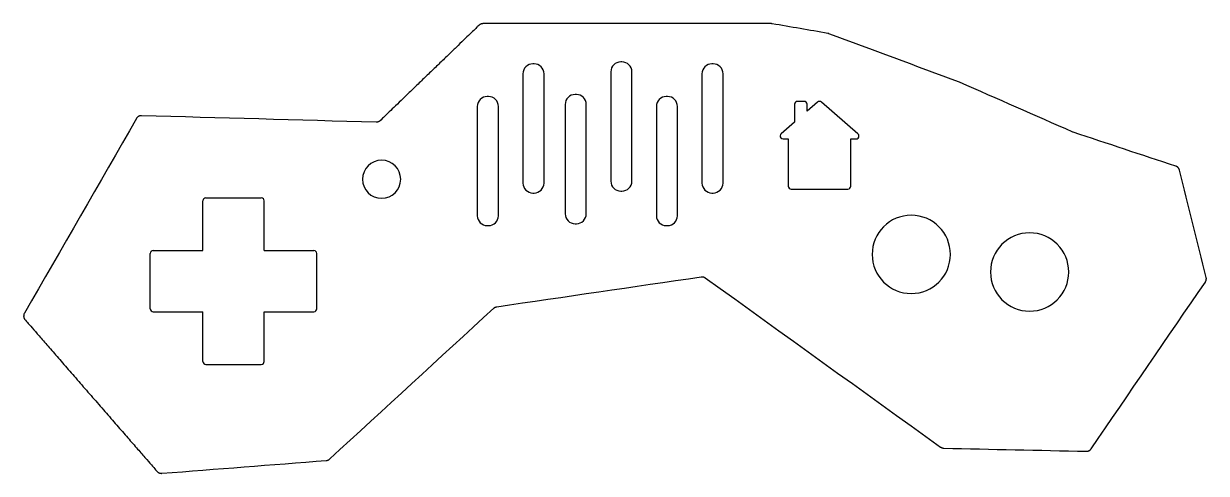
# Model space of a CAD drawing. Header units: inches. Extents: x 1.14 to 7.36, y 4.32 to 6.68.
import ezdxf

# ---------------------------------------------------------------- set-up
doc = ezdxf.new("R2010")
doc.units = ezdxf.units.IN
doc.header["$MEASUREMENT"] = 0
doc.layers.add('cutout', color=7, linetype='Continuous')

# ---------------------------------------------------------------- blocks, each defined once
blk = doc.blocks.new('block 2')
at = {"layer": 'cutout', "color": 7, "lineweight": 25}
blk.add_lwpolyline([(2.0858, 5.4896), (2.0858, 5.7505)], dxfattribs=at)
blk = doc.blocks.new('block 3')
at = {"layer": 'cutout', "color": 7, "lineweight": 25}
blk.add_open_spline([(2.1014, 5.7661), (2.0928, 5.7661), (2.0858, 5.7591), (2.0858, 5.7505)], degree=3, dxfattribs=at)
blk = doc.blocks.new('block 4')
at = {"layer": 'cutout', "color": 7, "lineweight": 25}
blk.add_lwpolyline([(2.1014, 5.7661), (2.3922, 5.7661)], dxfattribs=at)
blk = doc.blocks.new('block 5')
at = {"layer": 'cutout', "color": 7, "lineweight": 25}
blk.add_open_spline([(2.4078, 5.7505), (2.4078, 5.7591), (2.4008, 5.7661), (2.3922, 5.7661)], degree=3, dxfattribs=at)
blk = doc.blocks.new('block 6')
at = {"layer": 'cutout', "color": 7, "lineweight": 25}
blk.add_lwpolyline([(2.4078, 5.4896), (2.4078, 5.7505)], dxfattribs=at)
blk = doc.blocks.new('block 7')
at = {"layer": 'cutout', "color": 7, "lineweight": 25}
blk.add_lwpolyline([(2.4078, 5.4896), (2.6687, 5.4896)], dxfattribs=at)
blk = doc.blocks.new('block 8')
at = {"layer": 'cutout', "color": 7, "lineweight": 25}
blk.add_open_spline([(2.6843, 5.474), (2.6843, 5.4826), (2.6773, 5.4896), (2.6687, 5.4896)], degree=3, dxfattribs=at)
blk = doc.blocks.new('block 9')
at = {"layer": 'cutout', "color": 7, "lineweight": 25}
blk.add_lwpolyline([(2.6843, 5.1832), (2.6843, 5.474)], dxfattribs=at)
blk = doc.blocks.new('block 10')
at = {"layer": 'cutout', "color": 7, "lineweight": 25}
blk.add_open_spline([(2.6687, 5.1676), (2.6773, 5.1676), (2.6843, 5.1746), (2.6843, 5.1832)], degree=3, dxfattribs=at)
blk = doc.blocks.new('block 11')
at = {"layer": 'cutout', "color": 7, "lineweight": 25}
blk.add_lwpolyline([(2.4078, 5.1676), (2.6687, 5.1676)], dxfattribs=at)
blk = doc.blocks.new('block 12')
at = {"layer": 'cutout', "color": 7, "lineweight": 25}
blk.add_lwpolyline([(2.4078, 4.9067), (2.4078, 5.1676)], dxfattribs=at)
blk = doc.blocks.new('block 13')
at = {"layer": 'cutout', "color": 7, "lineweight": 25}
blk.add_open_spline([(2.3922, 4.8911), (2.4008, 4.8911), (2.4078, 4.8981), (2.4078, 4.9067)], degree=3, dxfattribs=at)
blk = doc.blocks.new('block 14')
at = {"layer": 'cutout', "color": 7, "lineweight": 25}
blk.add_lwpolyline([(2.1014, 4.8911), (2.3922, 4.8911)], dxfattribs=at)
blk = doc.blocks.new('block 15')
at = {"layer": 'cutout', "color": 7, "lineweight": 25}
blk.add_open_spline([(2.0858, 4.9067), (2.0858, 4.8981), (2.0928, 4.8911), (2.1014, 4.8911)], degree=3, dxfattribs=at)
blk = doc.blocks.new('block 16')
at = {"layer": 'cutout', "color": 7, "lineweight": 25}
blk.add_lwpolyline([(2.0858, 4.9067), (2.0858, 5.1676)], dxfattribs=at)
blk = doc.blocks.new('block 17')
at = {"layer": 'cutout', "color": 7, "lineweight": 25}
blk.add_lwpolyline([(1.8249, 5.1676), (2.0858, 5.1676)], dxfattribs=at)
blk = doc.blocks.new('block 18')
at = {"layer": 'cutout', "color": 7, "lineweight": 25}
blk.add_open_spline([(1.8093, 5.1832), (1.8093, 5.1746), (1.8163, 5.1676), (1.8249, 5.1676)], degree=3, dxfattribs=at)
blk = doc.blocks.new('block 19')
at = {"layer": 'cutout', "color": 7, "lineweight": 25}
blk.add_lwpolyline([(1.8093, 5.1832), (1.8093, 5.474)], dxfattribs=at)
blk = doc.blocks.new('block 20')
at = {"layer": 'cutout', "color": 7, "lineweight": 25}
blk.add_open_spline([(1.8249, 5.4896), (1.8163, 5.4896), (1.8093, 5.4826), (1.8093, 5.474)], degree=3, dxfattribs=at)
blk = doc.blocks.new('block 21')
at = {"layer": 'cutout', "color": 7, "lineweight": 25}
blk.add_lwpolyline([(1.8249, 5.4896), (2.0858, 5.4896)], dxfattribs=at)
blk = doc.blocks.new('block 22')
at = {"layer": 'cutout', "color": 7, "lineweight": 25}
blk.add_open_spline([(2.9245, 5.8635), (2.9245, 5.9187), (2.9693, 5.9635), (3.0245, 5.9635), (3.0798, 5.9635), (3.1245, 5.9187), (3.1245, 5.8635), (3.1245, 5.8083), (3.0798, 5.7635), (3.0245, 5.7635), (2.9693, 5.7635), (2.9245, 5.8083), (2.9245, 5.8635), (2.9245, 5.8635), (2.9245, 5.8635), (2.9245, 5.8635)], degree=3, knots=[0, 0, 0, 0, 1, 1, 1, 2, 2, 2, 3, 3, 3, 4, 4, 4, 5, 5, 5, 5], dxfattribs=at)
blk = doc.blocks.new('block 23')
at = {"layer": 'cutout', "color": 7, "lineweight": 25}
blk.add_open_spline([(5.2081, 6.2727), (5.1995, 6.2727), (5.1925, 6.2657), (5.1925, 6.2571)], degree=3, dxfattribs=at)
blk = doc.blocks.new('block 24')
at = {"layer": 'cutout', "color": 7, "lineweight": 25}
blk.add_lwpolyline([(5.2427, 6.2727), (5.2081, 6.2727)], dxfattribs=at)
blk = doc.blocks.new('block 25')
at = {"layer": 'cutout', "color": 7, "lineweight": 25}
blk.add_open_spline([(5.2583, 6.2571), (5.2583, 6.2657), (5.2513, 6.2727), (5.2427, 6.2727)], degree=3, dxfattribs=at)
blk = doc.blocks.new('block 26')
at = {"layer": 'cutout', "color": 7, "lineweight": 25}
blk.add_lwpolyline([(5.2583, 6.2204), (5.2583, 6.2571)], dxfattribs=at)
blk = doc.blocks.new('block 27')
at = {"layer": 'cutout', "color": 7, "lineweight": 25}
blk.add_lwpolyline([(5.3139, 6.2685), (5.2583, 6.2204)], dxfattribs=at)
blk = doc.blocks.new('block 28')
at = {"layer": 'cutout', "color": 7, "lineweight": 25}
blk.add_open_spline([(5.3343, 6.2685), (5.3284, 6.2736), (5.3197, 6.2736), (5.3139, 6.2685)], degree=3, dxfattribs=at)
blk = doc.blocks.new('block 29')
at = {"layer": 'cutout', "color": 7, "lineweight": 25}
blk.add_lwpolyline([(5.5258, 6.1028), (5.3343, 6.2685)], dxfattribs=at)
blk = doc.blocks.new('block 30')
at = {"layer": 'cutout', "color": 7, "lineweight": 25}
blk.add_open_spline([(5.5155, 6.0753), (5.5242, 6.0753), (5.5312, 6.0823), (5.5312, 6.091), (5.5312, 6.0955), (5.5292, 6.0998), (5.5258, 6.1028)], degree=3, knots=[0, 0, 0, 0, 1, 1, 1, 2, 2, 2, 2], dxfattribs=at)
blk = doc.blocks.new('block 31')
at = {"layer": 'cutout', "color": 7, "lineweight": 25}
blk.add_lwpolyline([(5.4886, 6.0753), (5.5155, 6.0753)], dxfattribs=at)
blk = doc.blocks.new('block 32')
at = {"layer": 'cutout', "color": 7, "lineweight": 25}
blk.add_lwpolyline([(5.4886, 5.8278), (5.4886, 6.0753)], dxfattribs=at)
blk = doc.blocks.new('block 33')
at = {"layer": 'cutout', "color": 7, "lineweight": 25}
blk.add_open_spline([(5.473, 5.8121), (5.4816, 5.8121), (5.4886, 5.8191), (5.4886, 5.8278)], degree=3, dxfattribs=at)
blk = doc.blocks.new('block 34')
at = {"layer": 'cutout', "color": 7, "lineweight": 25}
blk.add_lwpolyline([(5.1752, 5.8121), (5.473, 5.8121)], dxfattribs=at)
blk = doc.blocks.new('block 35')
at = {"layer": 'cutout', "color": 7, "lineweight": 25}
blk.add_open_spline([(5.1596, 5.8278), (5.1596, 5.8191), (5.1666, 5.8121), (5.1752, 5.8121)], degree=3, dxfattribs=at)
blk = doc.blocks.new('block 36')
at = {"layer": 'cutout', "color": 7, "lineweight": 25}
blk.add_lwpolyline([(5.1596, 6.0753), (5.1596, 5.8278)], dxfattribs=at)
blk = doc.blocks.new('block 37')
at = {"layer": 'cutout', "color": 7, "lineweight": 25}
blk.add_lwpolyline([(5.1326, 6.0753), (5.1596, 6.0753)], dxfattribs=at)
blk = doc.blocks.new('block 38')
at = {"layer": 'cutout', "color": 7, "lineweight": 25}
blk.add_open_spline([(5.1224, 6.1028), (5.1159, 6.0971), (5.1152, 6.0873), (5.1208, 6.0807), (5.1238, 6.0773), (5.1281, 6.0753), (5.1326, 6.0753)], degree=3, knots=[0, 0, 0, 0, 1, 1, 1, 2, 2, 2, 2], dxfattribs=at)
blk = doc.blocks.new('block 39')
at = {"layer": 'cutout', "color": 7, "lineweight": 25}
blk.add_lwpolyline([(5.1925, 6.1635), (5.1224, 6.1028)], dxfattribs=at)
blk = doc.blocks.new('block 40')
at = {"layer": 'cutout', "color": 7, "lineweight": 25}
blk.add_lwpolyline([(5.1925, 6.2571), (5.1925, 6.1635)], dxfattribs=at)
blk = doc.blocks.new('block 41')
at = {"layer": 'cutout', "color": 7, "lineweight": 25}
blk.add_open_spline([(5.6005, 5.4691), (5.6005, 5.5826), (5.6925, 5.6746), (5.806, 5.6746), (5.9195, 5.6746), (6.0115, 5.5826), (6.0115, 5.4691), (6.0115, 5.3556), (5.9195, 5.2636), (5.806, 5.2636), (5.6925, 5.2636), (5.6005, 5.3556), (5.6005, 5.4691), (5.6005, 5.4691), (5.6005, 5.4691), (5.6005, 5.4691)], degree=3, knots=[0, 0, 0, 0, 1, 1, 1, 2, 2, 2, 3, 3, 3, 4, 4, 4, 5, 5, 5, 5], dxfattribs=at)
blk = doc.blocks.new('block 42')
at = {"layer": 'cutout', "color": 7, "lineweight": 25}
blk.add_open_spline([(6.2221, 5.3766), (6.2221, 5.4901), (6.3141, 5.5821), (6.4276, 5.5821), (6.5411, 5.5821), (6.6331, 5.4901), (6.6331, 5.3766), (6.6331, 5.2631), (6.5411, 5.1711), (6.4276, 5.1711), (6.3141, 5.1711), (6.2221, 5.2631), (6.2221, 5.3766), (6.2221, 5.3766), (6.2221, 5.3766), (6.2221, 5.3766)], degree=3, knots=[0, 0, 0, 0, 1, 1, 1, 2, 2, 2, 3, 3, 3, 4, 4, 4, 5, 5, 5, 5], dxfattribs=at)
blk = doc.blocks.new('block 43')
at = {"layer": 'cutout', "color": 7, "lineweight": 25}
blk.add_open_spline([(3.6294, 5.1943), (3.629, 5.1942), (3.6286, 5.1941), (3.6283, 5.1941), (3.6279, 5.194), (3.6275, 5.1939), (3.6272, 5.1939), (3.6268, 5.1938), (3.6264, 5.1937), (3.6261, 5.1936), (3.6257, 5.1935), (3.6253, 5.1934), (3.625, 5.1933), (3.6246, 5.1932), (3.6243, 5.1931), (3.6239, 5.1929), (3.6236, 5.1928), (3.6232, 5.1927), (3.6229, 5.1925), (3.6225, 5.1924), (3.6222, 5.1923), (3.6218, 5.1921), (3.6215, 5.192), (3.6212, 5.1918), (3.6208, 5.1917), (3.6205, 5.1915), (3.6202, 5.1913), (3.6198, 5.1912), (3.6195, 5.191), (3.6192, 5.1908), (3.6188, 5.1906), (3.6185, 5.1904), (3.6182, 5.1903), (3.6179, 5.1901), (3.6176, 5.1899), (3.6173, 5.1897), (3.6169, 5.1894), (3.6166, 5.1892), (3.6163, 5.189), (3.616, 5.1888), (3.6157, 5.1886), (3.6154, 5.1884), (3.6151, 5.1881), (3.6148, 5.1879), (3.6145, 5.1877), (3.6143, 5.1874), (3.614, 5.1872), (3.6137, 5.1869), (3.6134, 5.1867), (3.6134, 5.1867), (3.5596, 5.1372), (3.5596, 5.1372), (3.5596, 5.1372), (3.5057, 5.0877), (3.5057, 5.0877), (3.5057, 5.0877), (3.4519, 5.0382), (3.4519, 5.0382), (3.4519, 5.0382), (3.398, 4.9887), (3.398, 4.9887), (3.398, 4.9887), (3.3442, 4.9392), (3.3442, 4.9392), (3.3442, 4.9392), (3.2904, 4.8897), (3.2904, 4.8897), (3.2904, 4.8897), (3.2365, 4.8402), (3.2365, 4.8402), (3.2365, 4.8402), (3.1827, 4.7907), (3.1827, 4.7907), (3.1827, 4.7907), (3.1288, 4.7412), (3.1288, 4.7412), (3.1288, 4.7412), (3.075, 4.6917), (3.075, 4.6917), (3.075, 4.6917), (3.0212, 4.6422), (3.0212, 4.6422), (3.0212, 4.6422), (2.9673, 4.5927), (2.9673, 4.5927), (2.9673, 4.5927), (2.9135, 4.5432), (2.9135, 4.5432), (2.9135, 4.5432), (2.8596, 4.4937), (2.8596, 4.4937), (2.8596, 4.4937), (2.8058, 4.4442), (2.8058, 4.4442), (2.8058, 4.4442), (2.7519, 4.3947), (2.7519, 4.3947), (2.7516, 4.3945), (2.7513, 4.3942), (2.751, 4.3939), (2.7507, 4.3936), (2.7504, 4.3934), (2.75, 4.3931), (2.7497, 4.3929), (2.7494, 4.3926), (2.749, 4.3924), (2.7487, 4.3921), (2.7483, 4.3919), (2.748, 4.3917), (2.7476, 4.3914), (2.7473, 4.3912), (2.7469, 4.391), (2.7466, 4.3908), (2.7462, 4.3906), (2.7459, 4.3904), (2.7455, 4.3902), (2.7451, 4.39), (2.7447, 4.3898), (2.7444, 4.3897), (2.744, 4.3895), (2.7436, 4.3893), (2.7432, 4.3891), (2.7429, 4.389), (2.7425, 4.3888), (2.7421, 4.3887), (2.7417, 4.3886), (2.7413, 4.3884), (2.7409, 4.3883), (2.7405, 4.3882), (2.7401, 4.388), (2.7397, 4.3879), (2.7393, 4.3878), (2.7389, 4.3877), (2.7385, 4.3876), (2.7381, 4.3875), (2.7377, 4.3874), (2.7373, 4.3874), (2.7369, 4.3873), (2.7365, 4.3872), (2.7361, 4.3871), (2.7356, 4.3871), (2.7352, 4.387), (2.7348, 4.387), (2.7344, 4.3869), (2.734, 4.3869), (2.734, 4.3869), (2.68, 4.3827), (2.68, 4.3827), (2.68, 4.3827), (2.626, 4.3785), (2.626, 4.3785), (2.626, 4.3785), (2.572, 4.3743), (2.572, 4.3743), (2.572, 4.3743), (2.518, 4.37), (2.518, 4.37), (2.518, 4.37), (2.464, 4.3658), (2.464, 4.3658), (2.464, 4.3658), (2.41, 4.3616), (2.41, 4.3616), (2.41, 4.3616), (2.356, 4.3574), (2.356, 4.3574), (2.356, 4.3574), (2.3019, 4.3532), (2.3019, 4.3532), (2.3019, 4.3532), (2.2479, 4.349), (2.2479, 4.349), (2.2479, 4.349), (2.1939, 4.3448), (2.1939, 4.3448), (2.1939, 4.3448), (2.1399, 4.3405), (2.1399, 4.3405), (2.1399, 4.3405), (2.0859, 4.3363), (2.0859, 4.3363), (2.0859, 4.3363), (2.0319, 4.3321), (2.0319, 4.3321), (2.0319, 4.3321), (1.9779, 4.3279), (1.9779, 4.3279), (1.9779, 4.3279), (1.9239, 4.3237), (1.9239, 4.3237), (1.9239, 4.3237), (1.8699, 4.3195), (1.8699, 4.3195), (1.8693, 4.3194), (1.8687, 4.3194), (1.8681, 4.3194), (1.8676, 4.3194), (1.867, 4.3194), (1.8664, 4.3194), (1.8658, 4.3194), (1.8652, 4.3195), (1.8646, 4.3195), (1.8641, 4.3196), (1.8635, 4.3197), (1.8629, 4.3197), (1.8623, 4.3198), (1.8618, 4.3199), (1.8612, 4.3201), (1.8606, 4.3202), (1.8601, 4.3203), (1.8595, 4.3205), (1.8589, 4.3206), (1.8584, 4.3208), (1.8578, 4.321), (1.8573, 4.3212), (1.8568, 4.3214), (1.8562, 4.3216), (1.8557, 4.3218), (1.8552, 4.3221), (1.8546, 4.3223), (1.8541, 4.3226), (1.8536, 4.3228), (1.8531, 4.3231), (1.8526, 4.3234), (1.8521, 4.3237), (1.8516, 4.324), (1.8511, 4.3243), (1.8506, 4.3246), (1.8502, 4.325), (1.8497, 4.3253), (1.8492, 4.3256), (1.8488, 4.326), (1.8483, 4.3264), (1.8479, 4.3268), (1.8474, 4.3272), (1.847, 4.3275), (1.8466, 4.328), (1.8462, 4.3284), (1.8457, 4.3288), (1.8453, 4.3292), (1.845, 4.3297), (1.845, 4.3297), (1.8422, 4.3328), (1.8372, 4.3386), (1.8321, 4.3445), (1.8247, 4.353), (1.8152, 4.3639), (1.8057, 4.3748), (1.7942, 4.388), (1.781, 4.4032), (1.7678, 4.4183), (1.7529, 4.4354), (1.7367, 4.4541), (1.7204, 4.4727), (1.7028, 4.493), (1.6842, 4.5143), (1.6656, 4.5357), (1.646, 4.5583), (1.6257, 4.5816), (1.6054, 4.6049), (1.5844, 4.629), (1.5631, 4.6535), (1.5417, 4.678), (1.5201, 4.7029), (1.4984, 4.7278), (1.4768, 4.7527), (1.4551, 4.7776), (1.4338, 4.802), (1.4125, 4.8265), (1.3915, 4.8506), (1.3712, 4.874), (1.3509, 4.8973), (1.3313, 4.9198), (1.3126, 4.9412), (1.294, 4.9626), (1.2764, 4.9828), (1.2602, 5.0015), (1.2439, 5.0202), (1.2291, 5.0373), (1.2159, 5.0524), (1.2027, 5.0676), (1.1912, 5.0808), (1.1817, 5.0917), (1.1722, 5.1026), (1.1648, 5.1111), (1.1597, 5.117), (1.1546, 5.1228), (1.1519, 5.1259), (1.1519, 5.1259), (1.1514, 5.1265), (1.1509, 5.1271), (1.1504, 5.1278), (1.1499, 5.1284), (1.1495, 5.129), (1.1491, 5.1297), (1.1487, 5.1304), (1.1483, 5.131), (1.1479, 5.1317), (1.1476, 5.1324), (1.1472, 5.1331), (1.1469, 5.1338), (1.1466, 5.1345), (1.1464, 5.1353), (1.1461, 5.136), (1.1459, 5.1367), (1.1456, 5.1374), (1.1455, 5.1382), (1.1453, 5.1389), (1.1451, 5.1397), (1.145, 5.1404), (1.1448, 5.1412), (1.1447, 5.1419), (1.1447, 5.1427), (1.1446, 5.1434), (1.1445, 5.1442), (1.1445, 5.145), (1.1445, 5.1457), (1.1445, 5.1465), (1.1446, 5.1473), (1.1446, 5.148), (1.1447, 5.1488), (1.1448, 5.1495), (1.1449, 5.1503), (1.145, 5.1511), (1.1452, 5.1518), (1.1453, 5.1526), (1.1455, 5.1533), (1.1457, 5.1541), (1.146, 5.1548), (1.1462, 5.1555), (1.1465, 5.1563), (1.1468, 5.157), (1.1471, 5.1577), (1.1474, 5.1584), (1.1478, 5.1592), (1.1481, 5.1599), (1.1485, 5.1606), (1.1485, 5.1606), (1.1853, 5.2244), (1.1853, 5.2244), (1.1853, 5.2244), (1.222, 5.2883), (1.222, 5.2883), (1.222, 5.2883), (1.2587, 5.3521), (1.2587, 5.3521), (1.2587, 5.3521), (1.2955, 5.416), (1.2955, 5.416), (1.2955, 5.416), (1.3322, 5.4798), (1.3322, 5.4798), (1.3322, 5.4798), (1.3689, 5.5437), (1.3689, 5.5437), (1.3689, 5.5437), (1.4057, 5.6075), (1.4057, 5.6075), (1.4057, 5.6075), (1.4424, 5.6714), (1.4424, 5.6714), (1.4424, 5.6714), (1.4792, 5.7352), (1.4792, 5.7352), (1.4792, 5.7352), (1.5159, 5.7991), (1.5159, 5.7991), (1.5159, 5.7991), (1.5526, 5.8629), (1.5526, 5.8629), (1.5526, 5.8629), (1.5894, 5.9268), (1.5894, 5.9268), (1.5894, 5.9268), (1.6261, 5.9906), (1.6261, 5.9906), (1.6261, 5.9906), (1.6628, 6.0545), (1.6628, 6.0545), (1.6628, 6.0545), (1.6996, 6.1183), (1.6996, 6.1183), (1.6996, 6.1183), (1.7363, 6.1822), (1.7363, 6.1822), (1.7367, 6.1827), (1.737, 6.1833), (1.7374, 6.1839), (1.7378, 6.1845), (1.7382, 6.185), (1.7386, 6.1856), (1.739, 6.1861), (1.7394, 6.1866), (1.7399, 6.1871), (1.7403, 6.1876), (1.7408, 6.1881), (1.7413, 6.1886), (1.7417, 6.189), (1.7422, 6.1895), (1.7427, 6.1899), (1.7433, 6.1904), (1.7438, 6.1908), (1.7443, 6.1912), (1.7448, 6.1916), (1.7454, 6.192), (1.7459, 6.1923), (1.7465, 6.1927), (1.7471, 6.193), (1.7477, 6.1934), (1.7482, 6.1937), (1.7488, 6.194), (1.7494, 6.1943), (1.75, 6.1946), (1.7506, 6.1948), (1.7513, 6.1951), (1.7519, 6.1953), (1.7525, 6.1956), (1.7531, 6.1958), (1.7538, 6.196), (1.7544, 6.1961), (1.7551, 6.1963), (1.7557, 6.1965), (1.7564, 6.1966), (1.757, 6.1967), (1.7577, 6.1968), (1.7584, 6.1969), (1.7591, 6.197), (1.7597, 6.1971), (1.7604, 6.1971), (1.7611, 6.1972), (1.7618, 6.1972), (1.7625, 6.1972), (1.7631, 6.1972), (1.7631, 6.1972), (1.8401, 6.195), (1.8401, 6.195), (1.8401, 6.195), (1.9171, 6.1929), (1.9171, 6.1929), (1.9171, 6.1929), (1.9941, 6.1907), (1.9941, 6.1907), (1.9941, 6.1907), (2.0711, 6.1886), (2.0711, 6.1886), (2.0711, 6.1886), (2.1481, 6.1864), (2.1481, 6.1864), (2.1481, 6.1864), (2.2251, 6.1843), (2.2251, 6.1843), (2.2251, 6.1843), (2.302, 6.1821), (2.302, 6.1821), (2.302, 6.1821), (2.379, 6.18), (2.379, 6.18), (2.379, 6.18), (2.456, 6.1778), (2.456, 6.1778), (2.456, 6.1778), (2.533, 6.1757), (2.533, 6.1757), (2.533, 6.1757), (2.61, 6.1735), (2.61, 6.1735), (2.61, 6.1735), (2.687, 6.1714), (2.687, 6.1714), (2.687, 6.1714), (2.7639, 6.1692), (2.7639, 6.1692), (2.7639, 6.1692), (2.8409, 6.1671), (2.8409, 6.1671), (2.8409, 6.1671), (2.9179, 6.1649), (2.9179, 6.1649), (2.9179, 6.1649), (2.9949, 6.1628), (2.9949, 6.1628), (2.9954, 6.1628), (2.9959, 6.1627), (2.9964, 6.1628), (2.9969, 6.1628), (2.9974, 6.1628), (2.9979, 6.1628), (2.9984, 6.1629), (2.9989, 6.1629), (2.9994, 6.163), (2.9999, 6.163), (3.0004, 6.1631), (3.0009, 6.1632), (3.0014, 6.1633), (3.0018, 6.1634), (3.0023, 6.1635), (3.0028, 6.1636), (3.0033, 6.1637), (3.0038, 6.1638), (3.0042, 6.164), (3.0047, 6.1641), (3.0052, 6.1643), (3.0057, 6.1644), (3.0061, 6.1646), (3.0066, 6.1648), (3.007, 6.165), (3.0075, 6.1651), (3.0079, 6.1653), (3.0084, 6.1655), (3.0088, 6.1658), (3.0093, 6.166), (3.0097, 6.1662), (3.0102, 6.1664), (3.0106, 6.1667), (3.011, 6.1669), (3.0114, 6.1672), (3.0119, 6.1675), (3.0123, 6.1677), (3.0127, 6.168), (3.0131, 6.1683), (3.0135, 6.1686), (3.0139, 6.1689), (3.0143, 6.1692), (3.0147, 6.1695), (3.0151, 6.1698), (3.0155, 6.1701), (3.0158, 6.1705), (3.0162, 6.1708), (3.0166, 6.1712), (3.0166, 6.1712), (3.0186, 6.1731), (3.0224, 6.1768), (3.0262, 6.1805), (3.0318, 6.1858), (3.0389, 6.1927), (3.046, 6.1995), (3.0546, 6.2079), (3.0645, 6.2174), (3.0744, 6.2269), (3.0856, 6.2377), (3.0978, 6.2494), (3.1099, 6.2612), (3.1231, 6.2739), (3.1371, 6.2874), (3.151, 6.3008), (3.1658, 6.315), (3.181, 6.3297), (3.1962, 6.3444), (3.2119, 6.3595), (3.2279, 6.375), (3.2439, 6.3904), (3.2601, 6.406), (3.2764, 6.4217), (3.2926, 6.4373), (3.3089, 6.453), (3.3248, 6.4684), (3.3408, 6.4838), (3.3566, 6.499), (3.3718, 6.5137), (3.387, 6.5284), (3.4017, 6.5426), (3.4157, 6.556), (3.4296, 6.5695), (3.4428, 6.5822), (3.455, 6.5939), (3.4672, 6.6057), (3.4784, 6.6164), (3.4883, 6.626), (3.4981, 6.6355), (3.5068, 6.6438), (3.5139, 6.6507), (3.521, 6.6575), (3.5266, 6.6629), (3.5304, 6.6666), (3.5342, 6.6703), (3.5362, 6.6722), (3.5362, 6.6722), (3.5366, 6.6726), (3.5369, 6.6729), (3.5373, 6.6732), (3.5376, 6.6735), (3.538, 6.6738), (3.5384, 6.6741), (3.5388, 6.6744), (3.5392, 6.6747), (3.5395, 6.675), (3.5399, 6.6753), (3.5403, 6.6755), (3.5407, 6.6758), (3.5411, 6.6761), (3.5415, 6.6763), (3.542, 6.6766), (3.5424, 6.6768), (3.5428, 6.677), (3.5432, 6.6773), (3.5436, 6.6775), (3.5441, 6.6777), (3.5445, 6.6779), (3.5449, 6.6781), (3.5454, 6.6783), (3.5458, 6.6784), (3.5462, 6.6786), (3.5467, 6.6788), (3.5471, 6.6789), (3.5476, 6.6791), (3.548, 6.6793), (3.5485, 6.6794), (3.549, 6.6795), (3.5494, 6.6796), (3.5499, 6.6798), (3.5504, 6.6799), (3.5508, 6.68), (3.5513, 6.6801), (3.5518, 6.6802), (3.5522, 6.6802), (3.5527, 6.6803), (3.5532, 6.6804), (3.5537, 6.6804), (3.5541, 6.6805), (3.5546, 6.6805), (3.5551, 6.6806), (3.5556, 6.6806), (3.5561, 6.6806), (3.5565, 6.6806), (3.557, 6.6806), (3.557, 6.6806), (3.6516, 6.6806), (3.6516, 6.6806), (3.6516, 6.6806), (3.7462, 6.6806), (3.7462, 6.6806), (3.7462, 6.6806), (3.8408, 6.6806), (3.8408, 6.6806), (3.8408, 6.6806), (3.9354, 6.6806), (3.9354, 6.6806), (3.9354, 6.6806), (4.03, 6.6806), (4.03, 6.6806), (4.03, 6.6806), (4.1246, 6.6806), (4.1246, 6.6806), (4.1246, 6.6806), (4.2192, 6.6806), (4.2192, 6.6806), (4.2192, 6.6806), (4.3138, 6.6806), (4.3138, 6.6806), (4.3138, 6.6806), (4.4083, 6.6806), (4.4083, 6.6806), (4.4083, 6.6806), (4.5029, 6.6806), (4.5029, 6.6806), (4.5029, 6.6806), (4.5975, 6.6806), (4.5975, 6.6806), (4.5975, 6.6806), (4.6921, 6.6806), (4.6921, 6.6806), (4.6921, 6.6806), (4.7867, 6.6806), (4.7867, 6.6806), (4.7867, 6.6806), (4.8813, 6.6806), (4.8813, 6.6806), (4.8813, 6.6806), (4.9759, 6.6806), (4.9759, 6.6806), (4.9759, 6.6806), (5.0705, 6.6806), (5.0705, 6.6806), (5.0706, 6.6806), (5.0707, 6.6806), (5.0708, 6.6806), (5.0709, 6.6806), (5.071, 6.6806), (5.0711, 6.6806), (5.0712, 6.6806), (5.0713, 6.6806), (5.0715, 6.6806), (5.0716, 6.6806), (5.0717, 6.6806), (5.0718, 6.6806), (5.0719, 6.6806), (5.072, 6.6806), (5.0721, 6.6806), (5.0722, 6.6806), (5.0723, 6.6806), (5.0724, 6.6806), (5.0725, 6.6806), (5.0726, 6.6805), (5.0727, 6.6805), (5.0728, 6.6805), (5.073, 6.6805), (5.0731, 6.6805), (5.0732, 6.6805), (5.0733, 6.6805), (5.0734, 6.6805), (5.0735, 6.6805), (5.0736, 6.6805), (5.0737, 6.6805), (5.0738, 6.6804), (5.0739, 6.6804), (5.074, 6.6804), (5.0741, 6.6804), (5.0742, 6.6804), (5.0743, 6.6804), (5.0744, 6.6804), (5.0746, 6.6803), (5.0747, 6.6803), (5.0748, 6.6803), (5.0749, 6.6803), (5.075, 6.6803), (5.0751, 6.6803), (5.0752, 6.6803), (5.0753, 6.6802), (5.0754, 6.6802), (5.0755, 6.6802), (5.0756, 6.6802), (5.0756, 6.6802), (5.0939, 6.677), (5.0939, 6.677), (5.0939, 6.677), (5.1122, 6.6738), (5.1122, 6.6738), (5.1122, 6.6738), (5.1305, 6.6707), (5.1305, 6.6707), (5.1305, 6.6707), (5.1488, 6.6675), (5.1488, 6.6675), (5.1488, 6.6675), (5.167, 6.6643), (5.167, 6.6643), (5.167, 6.6643), (5.1853, 6.6612), (5.1853, 6.6612), (5.1853, 6.6612), (5.2036, 6.658), (5.2036, 6.658), (5.2036, 6.658), (5.2219, 6.6548), (5.2219, 6.6548), (5.2219, 6.6548), (5.2402, 6.6516), (5.2402, 6.6516), (5.2402, 6.6516), (5.2585, 6.6485), (5.2585, 6.6485), (5.2585, 6.6485), (5.2767, 6.6453), (5.2767, 6.6453), (5.2767, 6.6453), (5.295, 6.6421), (5.295, 6.6421), (5.295, 6.6421), (5.3133, 6.6389), (5.3133, 6.6389), (5.3133, 6.6389), (5.3316, 6.6358), (5.3316, 6.6358), (5.3316, 6.6358), (5.3499, 6.6326), (5.3499, 6.6326), (5.3499, 6.6326), (5.3682, 6.6294), (5.3682, 6.6294), (5.3683, 6.6294), (5.3684, 6.6294), (5.3685, 6.6294), (5.3686, 6.6293), (5.3687, 6.6293), (5.3689, 6.6293), (5.369, 6.6293), (5.3691, 6.6293), (5.3692, 6.6292), (5.3693, 6.6292), (5.3694, 6.6292), (5.3695, 6.6292), (5.3696, 6.6291), (5.3698, 6.6291), (5.3699, 6.6291), (5.37, 6.6291), (5.3701, 6.629), (5.3702, 6.629), (5.3703, 6.629), (5.3704, 6.629), (5.3705, 6.6289), (5.3706, 6.6289), (5.3708, 6.6289), (5.3709, 6.6288), (5.371, 6.6288), (5.3711, 6.6288), (5.3712, 6.6287), (5.3713, 6.6287), (5.3714, 6.6287), (5.3715, 6.6286), (5.3716, 6.6286), (5.3718, 6.6286), (5.3719, 6.6285), (5.372, 6.6285), (5.3721, 6.6285), (5.3722, 6.6284), (5.3723, 6.6284), (5.3724, 6.6284), (5.3725, 6.6283), (5.3726, 6.6283), (5.3727, 6.6283), (5.3729, 6.6282), (5.373, 6.6282), (5.3731, 6.6281), (5.3732, 6.6281), (5.3733, 6.6281), (5.3734, 6.628), (5.3735, 6.628), (5.3735, 6.628), (5.4163, 6.6121), (5.4163, 6.6121), (5.4163, 6.6121), (5.4591, 6.5961), (5.4591, 6.5961), (5.4591, 6.5961), (5.5019, 6.5802), (5.5019, 6.5802), (5.5019, 6.5802), (5.5447, 6.5643), (5.5447, 6.5643), (5.5447, 6.5643), (5.5875, 6.5484), (5.5875, 6.5484), (5.5875, 6.5484), (5.6303, 6.5325), (5.6303, 6.5325), (5.6303, 6.5325), (5.6731, 6.5165), (5.6731, 6.5165), (5.6731, 6.5165), (5.7159, 6.5006), (5.7159, 6.5006), (5.7159, 6.5006), (5.7587, 6.4847), (5.7587, 6.4847), (5.7587, 6.4847), (5.8015, 6.4688), (5.8015, 6.4688), (5.8015, 6.4688), (5.8443, 6.4528), (5.8443, 6.4528), (5.8443, 6.4528), (5.8871, 6.4369), (5.8871, 6.4369), (5.8871, 6.4369), (5.9299, 6.421), (5.9299, 6.421), (5.9299, 6.421), (5.9727, 6.4051), (5.9727, 6.4051), (5.9727, 6.4051), (6.0155, 6.3891), (6.0155, 6.3891), (6.0155, 6.3891), (6.0583, 6.3732), (6.0583, 6.3732), (6.0583, 6.3732), (6.0583, 6.3732), (6.0584, 6.3732), (6.0584, 6.3732), (6.0584, 6.3732), (6.0585, 6.3731), (6.0585, 6.3731), (6.0585, 6.3731), (6.0586, 6.3731), (6.0586, 6.3731), (6.0586, 6.3731), (6.0587, 6.3731), (6.0587, 6.3731), (6.0587, 6.373), (6.0588, 6.373), (6.0588, 6.373), (6.0588, 6.373), (6.0589, 6.373), (6.0589, 6.373), (6.0589, 6.373), (6.059, 6.3729), (6.059, 6.3729), (6.059, 6.3729), (6.0591, 6.3729), (6.0591, 6.3729), (6.0591, 6.3729), (6.0592, 6.3729), (6.0592, 6.3729), (6.0592, 6.3728), (6.0593, 6.3728), (6.0593, 6.3728), (6.0593, 6.3728), (6.0594, 6.3728), (6.0594, 6.3728), (6.0594, 6.3728), (6.0595, 6.3727), (6.0595, 6.3727), (6.0596, 6.3727), (6.0596, 6.3727), (6.0596, 6.3727), (6.0597, 6.3727), (6.0597, 6.3727), (6.0597, 6.3726), (6.0597, 6.3726), (6.0598, 6.3726), (6.0598, 6.3726), (6.0598, 6.3726), (6.0599, 6.3726), (6.0599, 6.3726), (6.097, 6.3562), (6.097, 6.3562), (6.097, 6.3562), (6.1342, 6.3399), (6.1342, 6.3399), (6.1342, 6.3399), (6.1713, 6.3236), (6.1713, 6.3236), (6.1713, 6.3236), (6.2084, 6.3073), (6.2084, 6.3073), (6.2084, 6.3073), (6.2456, 6.2909), (6.2456, 6.2909), (6.2456, 6.2909), (6.2827, 6.2746), (6.2827, 6.2746), (6.2827, 6.2746), (6.3199, 6.2583), (6.3199, 6.2583), (6.3199, 6.2583), (6.357, 6.2419), (6.357, 6.2419), (6.357, 6.2419), (6.3941, 6.2256), (6.3941, 6.2256), (6.3941, 6.2256), (6.4313, 6.2093), (6.4313, 6.2093), (6.4313, 6.2093), (6.4684, 6.193), (6.4684, 6.193), (6.4684, 6.193), (6.5055, 6.1766), (6.5055, 6.1766), (6.5055, 6.1766), (6.5427, 6.1603), (6.5427, 6.1603), (6.5427, 6.1603), (6.5798, 6.144), (6.5798, 6.144), (6.5798, 6.144), (6.617, 6.1277), (6.617, 6.1277), (6.617, 6.1277), (6.6541, 6.1113), (6.6541, 6.1113), (6.6542, 6.1113), (6.6542, 6.1113), (6.6543, 6.1113), (6.6543, 6.1112), (6.6544, 6.1112), (6.6544, 6.1112), (6.6545, 6.1112), (6.6545, 6.1111), (6.6546, 6.1111), (6.6546, 6.1111), (6.6547, 6.1111), (6.6548, 6.1111), (6.6548, 6.111), (6.6549, 6.111), (6.6549, 6.111), (6.655, 6.111), (6.655, 6.1109), (6.6551, 6.1109), (6.6551, 6.1109), (6.6552, 6.1109), (6.6553, 6.1109), (6.6553, 6.1108), (6.6554, 6.1108), (6.6554, 6.1108), (6.6555, 6.1108), (6.6555, 6.1107), (6.6556, 6.1107), (6.6556, 6.1107), (6.6557, 6.1107), (6.6558, 6.1107), (6.6558, 6.1106), (6.6559, 6.1106), (6.6559, 6.1106), (6.656, 6.1106), (6.656, 6.1106), (6.6561, 6.1105), (6.6561, 6.1105), (6.6562, 6.1105), (6.6563, 6.1105), (6.6563, 6.1105), (6.6564, 6.1104), (6.6564, 6.1104), (6.6565, 6.1104), (6.6565, 6.1104), (6.6566, 6.1104), (6.6566, 6.1103), (6.6567, 6.1103), (6.6568, 6.1103), (6.6568, 6.1103), (6.6904, 6.0992), (6.6904, 6.0992), (6.6904, 6.0992), (6.724, 6.0881), (6.724, 6.0881), (6.724, 6.0881), (6.7576, 6.0769), (6.7576, 6.0769), (6.7576, 6.0769), (6.7913, 6.0658), (6.7913, 6.0658), (6.7913, 6.0658), (6.8249, 6.0547), (6.8249, 6.0547), (6.8249, 6.0547), (6.8585, 6.0436), (6.8585, 6.0436), (6.8585, 6.0436), (6.8921, 6.0325), (6.8921, 6.0325), (6.8921, 6.0325), (6.9258, 6.0213), (6.9258, 6.0213), (6.9258, 6.0213), (6.9594, 6.0102), (6.9594, 6.0102), (6.9594, 6.0102), (6.993, 5.9991), (6.993, 5.9991), (6.993, 5.9991), (7.0266, 5.988), (7.0266, 5.988), (7.0266, 5.988), (7.0603, 5.9769), (7.0603, 5.9769), (7.0603, 5.9769), (7.0939, 5.9657), (7.0939, 5.9657), (7.0939, 5.9657), (7.1275, 5.9546), (7.1275, 5.9546), (7.1275, 5.9546), (7.1612, 5.9435), (7.1612, 5.9435), (7.1612, 5.9435), (7.1948, 5.9324), (7.1948, 5.9324), (7.1954, 5.9322), (7.196, 5.9319), (7.1966, 5.9317), (7.1972, 5.9315), (7.1978, 5.9312), (7.1983, 5.9309), (7.1989, 5.9307), (7.1995, 5.9304), (7.2, 5.9301), (7.2006, 5.9298), (7.2011, 5.9294), (7.2016, 5.9291), (7.2022, 5.9287), (7.2027, 5.9284), (7.2032, 5.928), (7.2037, 5.9276), (7.2042, 5.9273), (7.2047, 5.9269), (7.2051, 5.9265), (7.2056, 5.926), (7.206, 5.9256), (7.2065, 5.9252), (7.2069, 5.9247), (7.2074, 5.9243), (7.2078, 5.9238), (7.2082, 5.9234), (7.2086, 5.9229), (7.209, 5.9224), (7.2094, 5.9219), (7.2097, 5.9214), (7.2101, 5.9209), (7.2104, 5.9204), (7.2108, 5.9198), (7.2111, 5.9193), (7.2114, 5.9188), (7.2117, 5.9182), (7.212, 5.9177), (7.2123, 5.9171), (7.2126, 5.9165), (7.2128, 5.9159), (7.2131, 5.9154), (7.2133, 5.9148), (7.2135, 5.9142), (7.2138, 5.9136), (7.2139, 5.913), (7.2141, 5.9124), (7.2143, 5.9118), (7.2145, 5.9111), (7.2145, 5.9111), (7.2232, 5.8759), (7.2232, 5.8759), (7.2232, 5.8759), (7.232, 5.8408), (7.232, 5.8408), (7.232, 5.8408), (7.2407, 5.8056), (7.2407, 5.8056), (7.2407, 5.8056), (7.2495, 5.7704), (7.2495, 5.7704), (7.2495, 5.7704), (7.2583, 5.7352), (7.2583, 5.7352), (7.2583, 5.7352), (7.267, 5.7), (7.267, 5.7), (7.267, 5.7), (7.2758, 5.6648), (7.2758, 5.6648), (7.2758, 5.6648), (7.2845, 5.6297), (7.2845, 5.6297), (7.2845, 5.6297), (7.2933, 5.5945), (7.2933, 5.5945), (7.2933, 5.5945), (7.302, 5.5593), (7.302, 5.5593), (7.302, 5.5593), (7.3108, 5.5241), (7.3108, 5.5241), (7.3108, 5.5241), (7.3196, 5.4889), (7.3196, 5.4889), (7.3196, 5.4889), (7.3283, 5.4537), (7.3283, 5.4537), (7.3283, 5.4537), (7.3371, 5.4186), (7.3371, 5.4186), (7.3371, 5.4186), (7.3458, 5.3834), (7.3458, 5.3834), (7.3458, 5.3834), (7.3546, 5.3482), (7.3546, 5.3482), (7.3547, 5.3477), (7.3548, 5.3472), (7.3549, 5.3466), (7.355, 5.3461), (7.3551, 5.3456), (7.3552, 5.3451), (7.3553, 5.3445), (7.3553, 5.344), (7.3554, 5.3435), (7.3554, 5.343), (7.3554, 5.3424), (7.3555, 5.3419), (7.3555, 5.3414), (7.3555, 5.3408), (7.3555, 5.3403), (7.3555, 5.3398), (7.3554, 5.3393), (7.3554, 5.3387), (7.3554, 5.3382), (7.3553, 5.3377), (7.3552, 5.3372), (7.3552, 5.3367), (7.3551, 5.3361), (7.355, 5.3356), (7.3549, 5.3351), (7.3548, 5.3346), (7.3547, 5.3341), (7.3546, 5.3336), (7.3544, 5.3331), (7.3543, 5.3326), (7.3541, 5.3321), (7.354, 5.3316), (7.3538, 5.3311), (7.3536, 5.3306), (7.3534, 5.3301), (7.3532, 5.3296), (7.353, 5.3291), (7.3528, 5.3286), (7.3526, 5.3281), (7.3524, 5.3277), (7.3521, 5.3272), (7.3519, 5.3267), (7.3516, 5.3263), (7.3514, 5.3258), (7.3511, 5.3253), (7.3508, 5.3249), (7.3505, 5.3244), (7.3502, 5.324), (7.3502, 5.324), (7.3127, 5.2692), (7.3127, 5.2692), (7.3127, 5.2692), (7.2752, 5.2145), (7.2752, 5.2145), (7.2752, 5.2145), (7.2378, 5.1598), (7.2378, 5.1598), (7.2378, 5.1598), (7.2003, 5.105), (7.2003, 5.105), (7.2003, 5.105), (7.1628, 5.0503), (7.1628, 5.0503), (7.1628, 5.0503), (7.1253, 4.9955), (7.1253, 4.9955), (7.1253, 4.9955), (7.0878, 4.9408), (7.0878, 4.9408), (7.0878, 4.9408), (7.0503, 4.886), (7.0503, 4.886), (7.0503, 4.886), (7.0128, 4.8313), (7.0128, 4.8313), (7.0128, 4.8313), (6.9753, 4.7765), (6.9753, 4.7765), (6.9753, 4.7765), (6.9378, 4.7218), (6.9378, 4.7218), (6.9378, 4.7218), (6.9003, 4.667), (6.9003, 4.667), (6.9003, 4.667), (6.8628, 4.6123), (6.8628, 4.6123), (6.8628, 4.6123), (6.8254, 4.5575), (6.8254, 4.5575), (6.8254, 4.5575), (6.7879, 4.5028), (6.7879, 4.5028), (6.7879, 4.5028), (6.7504, 4.448), (6.7504, 4.448), (6.75, 4.4475), (6.7496, 4.447), (6.7493, 4.4465), (6.7489, 4.446), (6.7485, 4.4455), (6.748, 4.4451), (6.7476, 4.4446), (6.7472, 4.4441), (6.7468, 4.4437), (6.7463, 4.4433), (6.7459, 4.4428), (6.7454, 4.4424), (6.7449, 4.442), (6.7445, 4.4416), (6.744, 4.4413), (6.7435, 4.4409), (6.743, 4.4405), (6.7425, 4.4402), (6.742, 4.4398), (6.7415, 4.4395), (6.7409, 4.4392), (6.7404, 4.4389), (6.7399, 4.4386), (6.7393, 4.4383), (6.7388, 4.438), (6.7382, 4.4377), (6.7376, 4.4375), (6.7371, 4.4373), (6.7365, 4.437), (6.7359, 4.4368), (6.7354, 4.4366), (6.7348, 4.4364), (6.7342, 4.4362), (6.7336, 4.4361), (6.733, 4.4359), (6.7324, 4.4358), (6.7318, 4.4356), (6.7312, 4.4355), (6.7306, 4.4354), (6.73, 4.4353), (6.7293, 4.4352), (6.7287, 4.4351), (6.7281, 4.4351), (6.7275, 4.435), (6.7268, 4.435), (6.7262, 4.435), (6.7256, 4.435), (6.7249, 4.435), (6.7249, 4.435), (6.6782, 4.436), (6.6782, 4.436), (6.6782, 4.436), (6.6314, 4.4371), (6.6314, 4.4371), (6.6314, 4.4371), (6.5847, 4.4381), (6.5847, 4.4381), (6.5847, 4.4381), (6.5379, 4.4392), (6.5379, 4.4392), (6.5379, 4.4392), (6.4911, 4.4402), (6.4911, 4.4402), (6.4911, 4.4402), (6.4444, 4.4412), (6.4444, 4.4412), (6.4444, 4.4412), (6.3976, 4.4423), (6.3976, 4.4423), (6.3976, 4.4423), (6.3509, 4.4433), (6.3509, 4.4433), (6.3509, 4.4433), (6.3041, 4.4444), (6.3041, 4.4444), (6.3041, 4.4444), (6.2573, 4.4454), (6.2573, 4.4454), (6.2573, 4.4454), (6.2106, 4.4465), (6.2106, 4.4465), (6.2106, 4.4465), (6.1638, 4.4475), (6.1638, 4.4475), (6.1638, 4.4475), (6.117, 4.4485), (6.117, 4.4485), (6.117, 4.4485), (6.0703, 4.4496), (6.0703, 4.4496), (6.0703, 4.4496), (6.0235, 4.4506), (6.0235, 4.4506), (6.0235, 4.4506), (5.9768, 4.4517), (5.9768, 4.4517), (5.9764, 4.4517), (5.976, 4.4517), (5.9756, 4.4517), (5.9752, 4.4517), (5.9749, 4.4518), (5.9745, 4.4518), (5.9741, 4.4518), (5.9737, 4.4519), (5.9734, 4.4519), (5.973, 4.452), (5.9726, 4.452), (5.9723, 4.4521), (5.9719, 4.4522), (5.9715, 4.4522), (5.9712, 4.4523), (5.9708, 4.4524), (5.9704, 4.4525), (5.9701, 4.4526), (5.9697, 4.4527), (5.9693, 4.4528), (5.969, 4.4529), (5.9686, 4.453), (5.9683, 4.4531), (5.9679, 4.4532), (5.9675, 4.4533), (5.9672, 4.4535), (5.9668, 4.4536), (5.9665, 4.4537), (5.9661, 4.4539), (5.9658, 4.454), (5.9655, 4.4542), (5.9651, 4.4543), (5.9648, 4.4545), (5.9644, 4.4546), (5.9641, 4.4548), (5.9638, 4.455), (5.9634, 4.4551), (5.9631, 4.4553), (5.9628, 4.4555), (5.9624, 4.4557), (5.9621, 4.4559), (5.9618, 4.4561), (5.9615, 4.4563), (5.9612, 4.4565), (5.9608, 4.4567), (5.9605, 4.4569), (5.9602, 4.4571), (5.9599, 4.4573), (5.9599, 4.4573), (5.8827, 4.5128), (5.8827, 4.5128), (5.8827, 4.5128), (5.8055, 4.5684), (5.8055, 4.5684), (5.8055, 4.5684), (5.7282, 4.6239), (5.7282, 4.6239), (5.7282, 4.6239), (5.651, 4.6795), (5.651, 4.6795), (5.651, 4.6795), (5.5738, 4.735), (5.5738, 4.735), (5.5738, 4.735), (5.4965, 4.7906), (5.4965, 4.7906), (5.4965, 4.7906), (5.4193, 4.8461), (5.4193, 4.8461), (5.4193, 4.8461), (5.3421, 4.9016), (5.3421, 4.9016), (5.3421, 4.9016), (5.2649, 4.9572), (5.2649, 4.9572), (5.2649, 4.9572), (5.1876, 5.0127), (5.1876, 5.0127), (5.1876, 5.0127), (5.1104, 5.0683), (5.1104, 5.0683), (5.1104, 5.0683), (5.0332, 5.1238), (5.0332, 5.1238), (5.0332, 5.1238), (4.9559, 5.1793), (4.9559, 5.1793), (4.9559, 5.1793), (4.8787, 5.2349), (4.8787, 5.2349), (4.8787, 5.2349), (4.8015, 5.2904), (4.8015, 5.2904), (4.8015, 5.2904), (4.7243, 5.346), (4.7243, 5.346), (4.7239, 5.3462), (4.7235, 5.3465), (4.7231, 5.3468), (4.7227, 5.347), (4.7222, 5.3473), (4.7218, 5.3475), (4.7214, 5.3478), (4.721, 5.348), (4.7206, 5.3482), (4.7201, 5.3485), (4.7197, 5.3487), (4.7193, 5.3489), (4.7188, 5.3491), (4.7184, 5.3493), (4.7179, 5.3494), (4.7175, 5.3496), (4.7171, 5.3498), (4.7166, 5.3499), (4.7162, 5.3501), (4.7157, 5.3502), (4.7152, 5.3504), (4.7148, 5.3505), (4.7143, 5.3506), (4.7139, 5.3508), (4.7134, 5.3509), (4.7129, 5.351), (4.7125, 5.3511), (4.712, 5.3511), (4.7115, 5.3512), (4.711, 5.3513), (4.7106, 5.3514), (4.7101, 5.3514), (4.7096, 5.3515), (4.7091, 5.3515), (4.7087, 5.3515), (4.7082, 5.3516), (4.7077, 5.3516), (4.7072, 5.3516), (4.7067, 5.3516), (4.7063, 5.3516), (4.7058, 5.3516), (4.7053, 5.3516), (4.7048, 5.3515), (4.7043, 5.3515), (4.7039, 5.3515), (4.7034, 5.3514), (4.7029, 5.3514), (4.7024, 5.3513), (4.7024, 5.3513), (4.6353, 5.3415), (4.6353, 5.3415), (4.6353, 5.3415), (4.5683, 5.3317), (4.5683, 5.3317), (4.5683, 5.3317), (4.5012, 5.3218), (4.5012, 5.3218), (4.5012, 5.3218), (4.4341, 5.312), (4.4341, 5.312), (4.4341, 5.312), (4.3671, 5.3022), (4.3671, 5.3022), (4.3671, 5.3022), (4.3, 5.2924), (4.3, 5.2924), (4.3, 5.2924), (4.233, 5.2826), (4.233, 5.2826), (4.233, 5.2826), (4.1659, 5.2728), (4.1659, 5.2728), (4.1659, 5.2728), (4.0988, 5.263), (4.0988, 5.263), (4.0988, 5.263), (4.0318, 5.2531), (4.0318, 5.2531), (4.0318, 5.2531), (3.9647, 5.2433), (3.9647, 5.2433), (3.9647, 5.2433), (3.8976, 5.2335), (3.8976, 5.2335), (3.8976, 5.2335), (3.8306, 5.2237), (3.8306, 5.2237), (3.8306, 5.2237), (3.7635, 5.2139), (3.7635, 5.2139), (3.7635, 5.2139), (3.6964, 5.2041), (3.6964, 5.2041), (3.6964, 5.2041), (3.6294, 5.1943), (3.6294, 5.1943)], degree=3, knots=[0, 0, 0, 0, 1, 1, 1, 2, 2, 2, 3, 3, 3, 4, 4, 4, 5, 5, 5, 6, 6, 6, 7, 7, 7, 8, 8, 8, 9, 9, 9, 10, 10, 10, 11, 11, 11, 12, 12, 12, 13, 13, 13, 14, 14, 14, 15, 15, 15, 16, 16, 16, 17, 17, 17, 18, 18, 18, 19, 19, 19, 20, 20, 20, 21, 21, 21, 22, 22, 22, 23, 23, 23, 24, 24, 24, 25, 25, 25, 26, 26, 26, 27, 27, 27, 28, 28, 28, 29, 29, 29, 30, 30, 30, 31, 31, 31, 32, 32, 32, 33, 33, 33, 34, 34, 34, 35, 35, 35, 36, 36, 36, 37, 37, 37, 38, 38, 38, 39, 39, 39, 40, 40, 40, 41, 41, 41, 42, 42, 42, 43, 43, 43, 44, 44, 44, 45, 45, 45, 46, 46, 46, 47, 47, 47, 48, 48, 48, 49, 49, 49, 50, 50, 50, 51, 51, 51, 52, 52, 52, 53, 53, 53, 54, 54, 54, 55, 55, 55, 56, 56, 56, 57, 57, 57, 58, 58, 58, 59, 59, 59, 60, 60, 60, 61, 61, 61, 62, 62, 62, 63, 63, 63, 64, 64, 64, 65, 65, 65, 66, 66, 66, 67, 67, 67, 68, 68, 68, 69, 69, 69, 70, 70, 70, 71, 71, 71, 72, 72, 72, 73, 73, 73, 74, 74, 74, 75, 75, 75, 76, 76, 76, 77, 77, 77, 78, 78, 78, 79, 79, 79, 80, 80, 80, 81, 81, 81, 82, 82, 82, 83, 83, 83, 84, 84, 84, 85, 85, 85, 86, 86, 86, 87, 87, 87, 88, 88, 88, 89, 89, 89, 90, 90, 90, 91, 91, 91, 92, 92, 92, 93, 93, 93, 94, 94, 94, 95, 95, 95, 96, 96, 96, 97, 97, 97, 98, 98, 98, 99, 99, 99, 100, 100, 100, 101, 101, 101, 102, 102, 102, 103, 103, 103, 104, 104, 104, 105, 105, 105, 106, 106, 106, 107, 107, 107, 108, 108, 108, 109, 109, 109, 110, 110, 110, 111, 111, 111, 112, 112, 112, 113, 113, 113, 114, 114, 114, 115, 115, 115, 116, 116, 116, 117, 117, 117, 118, 118, 118, 119, 119, 119, 120, 120, 120, 121, 121, 121, 122, 122, 122, 123, 123, 123, 124, 124, 124, 125, 125, 125, 126, 126, 126, 127, 127, 127, 128, 128, 128, 129, 129, 129, 130, 130, 130, 131, 131, 131, 132, 132, 132, 133, 133, 133, 134, 134, 134, 135, 135, 135, 136, 136, 136, 137, 137, 137, 138, 138, 138, 139, 139, 139, 140, 140, 140, 141, 141, 141, 142, 142, 142, 143, 143, 143, 144, 144, 144, 145, 145, 145, 146, 146, 146, 147, 147, 147, 148, 148, 148, 149, 149, 149, 150, 150, 150, 151, 151, 151, 152, 152, 152, 153, 153, 153, 154, 154, 154, 155, 155, 155, 156, 156, 156, 157, 157, 157, 158, 158, 158, 159, 159, 159, 160, 160, 160, 161, 161, 161, 162, 162, 162, 163, 163, 163, 164, 164, 164, 165, 165, 165, 166, 166, 166, 167, 167, 167, 168, 168, 168, 169, 169, 169, 170, 170, 170, 171, 171, 171, 172, 172, 172, 173, 173, 173, 174, 174, 174, 175, 175, 175, 176, 176, 176, 177, 177, 177, 178, 178, 178, 179, 179, 179, 180, 180, 180, 181, 181, 181, 182, 182, 182, 183, 183, 183, 184, 184, 184, 185, 185, 185, 186, 186, 186, 187, 187, 187, 188, 188, 188, 189, 189, 189, 190, 190, 190, 191, 191, 191, 192, 192, 192, 193, 193, 193, 194, 194, 194, 195, 195, 195, 196, 196, 196, 197, 197, 197, 198, 198, 198, 199, 199, 199, 200, 200, 200, 201, 201, 201, 202, 202, 202, 203, 203, 203, 204, 204, 204, 205, 205, 205, 206, 206, 206, 207, 207, 207, 208, 208, 208, 209, 209, 209, 210, 210, 210, 211, 211, 211, 212, 212, 212, 213, 213, 213, 214, 214, 214, 215, 215, 215, 216, 216, 216, 217, 217, 217, 218, 218, 218, 219, 219, 219, 220, 220, 220, 221, 221, 221, 222, 222, 222, 223, 223, 223, 224, 224, 224, 225, 225, 225, 226, 226, 226, 227, 227, 227, 228, 228, 228, 229, 229, 229, 230, 230, 230, 231, 231, 231, 232, 232, 232, 233, 233, 233, 234, 234, 234, 235, 235, 235, 236, 236, 236, 237, 237, 237, 238, 238, 238, 239, 239, 239, 240, 240, 240, 241, 241, 241, 242, 242, 242, 243, 243, 243, 244, 244, 244, 245, 245, 245, 246, 246, 246, 247, 247, 247, 248, 248, 248, 249, 249, 249, 250, 250, 250, 251, 251, 251, 252, 252, 252, 253, 253, 253, 254, 254, 254, 255, 255, 255, 256, 256, 256, 257, 257, 257, 258, 258, 258, 259, 259, 259, 260, 260, 260, 261, 261, 261, 262, 262, 262, 263, 263, 263, 264, 264, 264, 265, 265, 265, 266, 266, 266, 267, 267, 267, 268, 268, 268, 269, 269, 269, 270, 270, 270, 271, 271, 271, 272, 272, 272, 273, 273, 273, 274, 274, 274, 275, 275, 275, 276, 276, 276, 277, 277, 277, 278, 278, 278, 279, 279, 279, 280, 280, 280, 281, 281, 281, 282, 282, 282, 283, 283, 283, 284, 284, 284, 285, 285, 285, 286, 286, 286, 287, 287, 287, 288, 288, 288, 289, 289, 289, 290, 290, 290, 291, 291, 291, 292, 292, 292, 293, 293, 293, 294, 294, 294, 295, 295, 295, 296, 296, 296, 297, 297, 297, 298, 298, 298, 299, 299, 299, 300, 300, 300, 301, 301, 301, 302, 302, 302, 303, 303, 303, 304, 304, 304, 305, 305, 305, 306, 306, 306, 307, 307, 307, 308, 308, 308, 309, 309, 309, 310, 310, 310, 311, 311, 311, 312, 312, 312, 313, 313, 313, 314, 314, 314, 315, 315, 315, 316, 316, 316, 317, 317, 317, 318, 318, 318, 319, 319, 319, 320, 320, 320, 321, 321, 321, 322, 322, 322, 323, 323, 323, 324, 324, 324, 325, 325, 325, 326, 326, 326, 327, 327, 327, 328, 328, 328, 329, 329, 329, 330, 330, 330, 331, 331, 331, 332, 332, 332, 333, 333, 333, 334, 334, 334, 335, 335, 335, 336, 336, 336, 337, 337, 337, 338, 338, 338, 339, 339, 339, 340, 340, 340, 341, 341, 341, 342, 342, 342, 343, 343, 343, 344, 344, 344, 345, 345, 345, 346, 346, 346, 347, 347, 347, 348, 348, 348, 349, 349, 349, 350, 350, 350, 351, 351, 351, 352, 352, 352, 353, 353, 353, 354, 354, 354, 355, 355, 355, 356, 356, 356, 357, 357, 357, 358, 358, 358, 359, 359, 359, 360, 360, 360, 361, 361, 361, 362, 362, 362, 363, 363, 363, 364, 364, 364, 365, 365, 365, 366, 366, 366, 367, 367, 367, 368, 368, 368, 369, 369, 369, 370, 370, 370, 371, 371, 371, 372, 372, 372, 373, 373, 373, 374, 374, 374, 375, 375, 375, 376, 376, 376, 377, 377, 377, 378, 378, 378, 379, 379, 379, 380, 380, 380, 381, 381, 381, 382, 382, 382, 383, 383, 383, 384, 384, 384, 385, 385, 385, 386, 386, 386, 387, 387, 387, 388, 388, 388, 389, 389, 389, 390, 390, 390, 391, 391, 391, 392, 392, 392, 393, 393, 393, 394, 394, 394, 395, 395, 395, 396, 396, 396, 397, 397, 397, 398, 398, 398, 399, 399, 399, 400, 400, 400, 401, 401, 401, 402, 402, 402, 403, 403, 403, 404, 404, 404, 405, 405, 405, 406, 406, 406, 407, 407, 407, 408, 408, 408, 409, 409, 409, 410, 410, 410, 411, 411, 411, 412, 412, 412, 413, 413, 413, 414, 414, 414, 415, 415, 415, 416, 416, 416, 417, 417, 417, 418, 418, 418, 419, 419, 419, 420, 420, 420, 421, 421, 421, 422, 422, 422, 423, 423, 423, 424, 424, 424, 425, 425, 425, 426, 426, 426, 427, 427, 427, 428, 428, 428, 429, 429, 429, 430, 430, 430, 431, 431, 431, 432, 432, 432, 433, 433, 433, 434, 434, 434, 435, 435, 435, 436, 436, 436, 437, 437, 437, 438, 438, 438, 439, 439, 439, 440, 440, 440, 441, 441, 441, 442, 442, 442, 443, 443, 443, 444, 444, 444, 445, 445, 445, 446, 446, 446, 447, 447, 447, 448, 448, 448, 449, 449, 449, 450, 450, 450, 451, 451, 451, 452, 452, 452, 453, 453, 453, 454, 454, 454, 455, 455, 455, 456, 456, 456, 457, 457, 457, 458, 458, 458, 459, 459, 459, 460, 460, 460, 461, 461, 461, 462, 462, 462, 463, 463, 463, 464, 464, 464, 465, 465, 465, 466, 466, 466, 467, 467, 467, 468, 468, 468, 469, 469, 469, 470, 470, 470, 471, 471, 471, 472, 472, 472, 473, 473, 473, 474, 474, 474, 475, 475, 475, 476, 476, 476, 477, 477, 477, 478, 478, 478, 479, 479, 479, 480, 480, 480, 481, 481, 481, 482, 482, 482, 483, 483, 483, 484, 484, 484, 485, 485, 485, 486, 486, 486, 487, 487, 487, 488, 488, 488, 489, 489, 489, 490, 490, 490, 491, 491, 491, 492, 492, 492, 493, 493, 493, 494, 494, 494, 495, 495, 495, 496, 496, 496, 497, 497, 497, 498, 498, 498, 499, 499, 499, 500, 500, 500, 501, 501, 501, 502, 502, 502, 503, 503, 503, 504, 504, 504, 505, 505, 505, 506, 506, 506, 507, 507, 507, 508, 508, 508, 509, 509, 509, 510, 510, 510, 511, 511, 511, 512, 512, 512, 512], dxfattribs=at)

msp = doc.modelspace()

# ---------------------------------------------------------------- linework, layer by layer
at = {"layer": 'cutout', "color": 7, "lineweight": 25}
for points in [[(3.825, 5.7914), (3.825, 5.7914), (3.8188, 5.7914), (3.8188, 5.7914), (3.79, 5.7914), (3.7666, 5.8147), (3.7666, 5.8435), (3.7666, 5.8435), (3.7666, 6.4174), (3.7666, 6.4174), (3.7666, 6.4462), (3.79, 6.4695), (3.8188, 6.4695), (3.8188, 6.4695), (3.825, 6.4695), (3.825, 6.4695), (3.8539, 6.4695), (3.8772, 6.4462), (3.8772, 6.4174), (3.8772, 6.4174), (3.8772, 5.8435), (3.8772, 5.8435), (3.8772, 5.8147), (3.8539, 5.7914), (3.825, 5.7914)], [(4.2866, 5.8015), (4.2866, 5.8015), (4.2803, 5.8015), (4.2803, 5.8015), (4.2515, 5.8015), (4.2282, 5.8249), (4.2282, 5.8537), (4.2282, 5.8537), (4.2282, 6.4275), (4.2282, 6.4275), (4.2282, 6.4564), (4.2515, 6.4797), (4.2803, 6.4797), (4.2803, 6.4797), (4.2866, 6.4797), (4.2866, 6.4797), (4.3154, 6.4797), (4.3388, 6.4564), (4.3388, 6.4275), (4.3388, 6.4275), (4.3388, 5.8537), (4.3388, 5.8537), (4.3388, 5.8249), (4.3154, 5.8015), (4.2866, 5.8015)], [(4.7652, 5.7914), (4.7652, 5.7914), (4.7589, 5.7914), (4.7589, 5.7914), (4.7301, 5.7914), (4.7068, 5.8147), (4.7068, 5.8435), (4.7068, 5.8435), (4.7068, 6.4174), (4.7068, 6.4174), (4.7068, 6.4462), (4.7301, 6.4695), (4.7589, 6.4695), (4.7589, 6.4695), (4.7652, 6.4695), (4.7652, 6.4695), (4.794, 6.4695), (4.8174, 6.4462), (4.8174, 6.4174), (4.8174, 6.4174), (4.8174, 5.8435), (4.8174, 5.8435), (4.8174, 5.8147), (4.794, 5.7914), (4.7652, 5.7914)], [(3.5854, 5.62), (3.5854, 5.62), (3.5791, 5.62), (3.5791, 5.62), (3.5503, 5.62), (3.527, 5.6434), (3.527, 5.6722), (3.527, 5.6722), (3.527, 6.2461), (3.527, 6.2461), (3.527, 6.2749), (3.5503, 6.2982), (3.5791, 6.2982), (3.5791, 6.2982), (3.5854, 6.2982), (3.5854, 6.2982), (3.6142, 6.2982), (3.6376, 6.2749), (3.6376, 6.2461), (3.6376, 6.2461), (3.6376, 5.6722), (3.6376, 5.6722), (3.6376, 5.6434), (3.6142, 5.62), (3.5854, 5.62)], [(4.047, 5.6302), (4.047, 5.6302), (4.0407, 5.6302), (4.0407, 5.6302), (4.0119, 5.6302), (3.9885, 5.6536), (3.9885, 5.6824), (3.9885, 5.6824), (3.9885, 6.2562), (3.9885, 6.2562), (3.9885, 6.285), (4.0119, 6.3084), (4.0407, 6.3084), (4.0407, 6.3084), (4.047, 6.3084), (4.047, 6.3084), (4.0758, 6.3084), (4.0991, 6.285), (4.0991, 6.2562), (4.0991, 6.2562), (4.0991, 5.6824), (4.0991, 5.6824), (4.0991, 5.6536), (4.0758, 5.6302), (4.047, 5.6302)], [(4.5256, 5.62), (4.5256, 5.62), (4.5193, 5.62), (4.5193, 5.62), (4.4905, 5.62), (4.4671, 5.6434), (4.4671, 5.6722), (4.4671, 5.6722), (4.4671, 6.2461), (4.4671, 6.2461), (4.4671, 6.2749), (4.4905, 6.2982), (4.5193, 6.2982), (4.5193, 6.2982), (4.5256, 6.2982), (4.5256, 6.2982), (4.5544, 6.2982), (4.5777, 6.2749), (4.5777, 6.2461), (4.5777, 6.2461), (4.5777, 5.6722), (4.5777, 5.6722), (4.5777, 5.6434), (4.5544, 5.62), (4.5256, 5.62)]]:
    msp.add_open_spline(points, degree=3, knots=[0, 0, 0, 0, 1, 1, 1, 2, 2, 2, 3, 3, 3, 4, 4, 4, 5, 5, 5, 6, 6, 6, 7, 7, 7, 8, 8, 8, 8], dxfattribs=at)

# ---------------------------------------------------------------- block references
at = {"layer": 'cutout'}
for name in ['block 43', 'block 28', 'block 23', 'block 40', 'block 24', 'block 25', 'block 27', 'block 26', 'block 29', 'block 39', 'block 38', 'block 30', 'block 37', 'block 36', 'block 31', 'block 32', 'block 22', 'block 35', 'block 34', 'block 33', 'block 3', 'block 2', 'block 4', 'block 5', 'block 6', 'block 41', 'block 42', 'block 20', 'block 19', 'block 21', 'block 7', 'block 8', 'block 9', 'block 18', 'block 17', 'block 16', 'block 11', 'block 12', 'block 10', 'block 15', 'block 13', 'block 14']:
    msp.add_blockref(name, (0, 0), dxfattribs=at)

doc.saveas('drawing.dxf')
